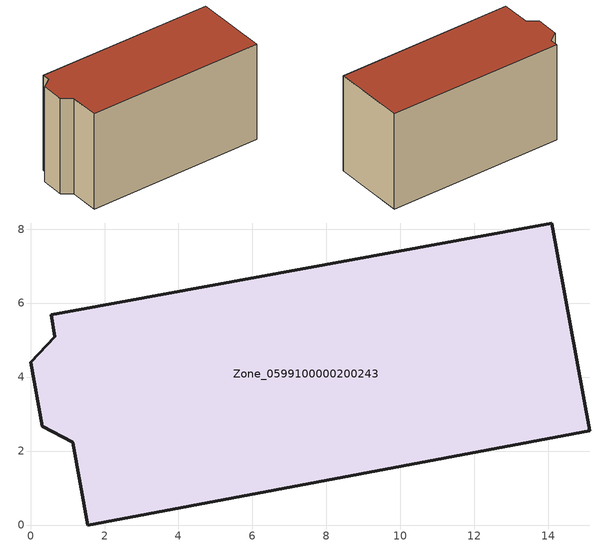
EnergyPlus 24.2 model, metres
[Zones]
Zone_0599100000200243
 floor ground (C_G): 14.09,8.16 15.12,2.55 1.55,0 1.14,2.24 0.31,2.67 0,4.4 0.66,5.09 0.56,5.68 z0
 wall outside (C_F): 0.31,2.67 1.14,2.24 1.55,0 15.12,2.55 14.09,8.16 0.56,5.68 0.66,5.09 0,4.4 0.31,2.67 z0:7.8
 roof outside (C_R): 0.66,5.09 0,4.4 0.31,2.67 1.14,2.24 1.55,0 15.12,2.55 14.09,8.16 0.56,5.68 z7.8
[BUILDING]
Pand.0599100000200243: North Axis=0; Terrain=City; Loads Convergence Tolerance Value=0.04; Temperature Convergence Tolerance Value=0.4; Solar Distribution=FullExterior; Maximum Number of Warmup Days=25; Minimum Number of Warmup Days=1
[Site:Location]
Rotterdam.The.Hague.AP_ZH_NLD Design_Conditions: Latitude=51.96; Longitude=4.45; Time Zone=1; Elevation=-4.5
[SITE:GROUNDTEMPERATURE:BUILDINGSURFACE]
18, 18, 18, 18, 18, 18, 18, 18, 18, 18, 18, 18
[MATERIAL] Thermal Absorptance=0.9; Solar Absorptance=0.7; Visible Absorptance=0.7
Name | Roughness | Thickness | Conductivity | Density | Specific Heat
G.TC.1946 | MediumSmooth | 0.15 | 1 | 540 | 1210
F.TC.1946 | Rough | 0.3 | 0.857143 | 1920 | 840
R.TC.1946 | MediumRough | 0.2 | 0.909091 | 1500 | 1000
[CONSTRUCTION]
C_G: G.TC.1946
C_F: F.TC.1946
C_R: R.TC.1946
[ZONE]
Zone_0599100000200243: Type=1; Multiplier=1; Ceiling Height=Autocalculate; Volume=Autocalculate; Floor Area=autocalculate; Part of Total Floor Area=Yes
[ZONEINFILTRATION:DESIGNFLOWRATE]
Infil_Zone_0599100000200243: Zone or ZoneList or Space or SpaceList=Zone_0599100000200243; Schedule=AlwaysOn; Design Flow Rate Calculation Method=Flow/Area; Flow Rate per Floor Area=0.003; Constant Term Coefficient=1; Temperature Term Coefficient=0; Velocity Term Coefficient=0; Velocity Squared Term Coefficient=0
[HVACTEMPLATE:ZONE:IDEALLOADSAIRSYSTEM]
Zone_0599100000200243: Maximum Heating Supply Air Temperature=50; Minimum Cooling Supply Air Temperature=13; Maximum Heating Supply Air Humidity Ratio=0.0156; Minimum Cooling Supply Air Humidity Ratio=0.0077; Heating Limit=NoLimit; Cooling Limit=NoLimit; Dehumidification Control Type=ConstantSensibleHeatRatio; Cooling Sensible Heat Ratio=0.7; Dehumidification Setpoint=60; Humidification Control Type=None; Humidification Setpoint=30; Outdoor Air Method=None; Outdoor Air Flow Rate per Person=0.00944; Outdoor Air Flow Rate per Zone Floor Area=0; Outdoor Air Flow Rate per Zone=0; Demand Controlled Ventilation Type=None; Outdoor Air Economizer Type=NoEconomizer; Heat Recovery Type=None; Sensible Heat Recovery Effectiveness=0.7; Latent Heat Recovery Effectiveness=0.65
[ZONECONTROL:THERMOSTAT]
ThermostatControl_Zone_0599100000200243: Zone or ZoneList=Zone_0599100000200243; Control Type Schedule=DualSetpointControlType; Control 1=Thermostat_Zone_0599100000200243; Temperature Difference Between Cutout And Setpoint=0
[THERMOSTATSETPOINT:DUALSETPOINT]
Thermostat_Zone_0599100000200243: Heating Setpoint Temperature Schedule=HeatingSetpoint_Zone_0599100000200243; Cooling Setpoint Temperature Schedule=CoolingSetpoint_Zone_0599100000200243
[SCHEDULE:COMPACT]
HeatingSetpoint_Zone_0599100000200243: Through: 12/31, For: AllDays, Until: 24:00, 21
CoolingSetpoint_Zone_0599100000200243: Through: 12/31, For: AllDays, Until: 24:00, 24
DualSetpointControlType: Through: 12/31, For: AllDays, Until: 24:00, 4
AlwaysOn: Through: 12/31, For: AllDays, Until: 24:00, 1
